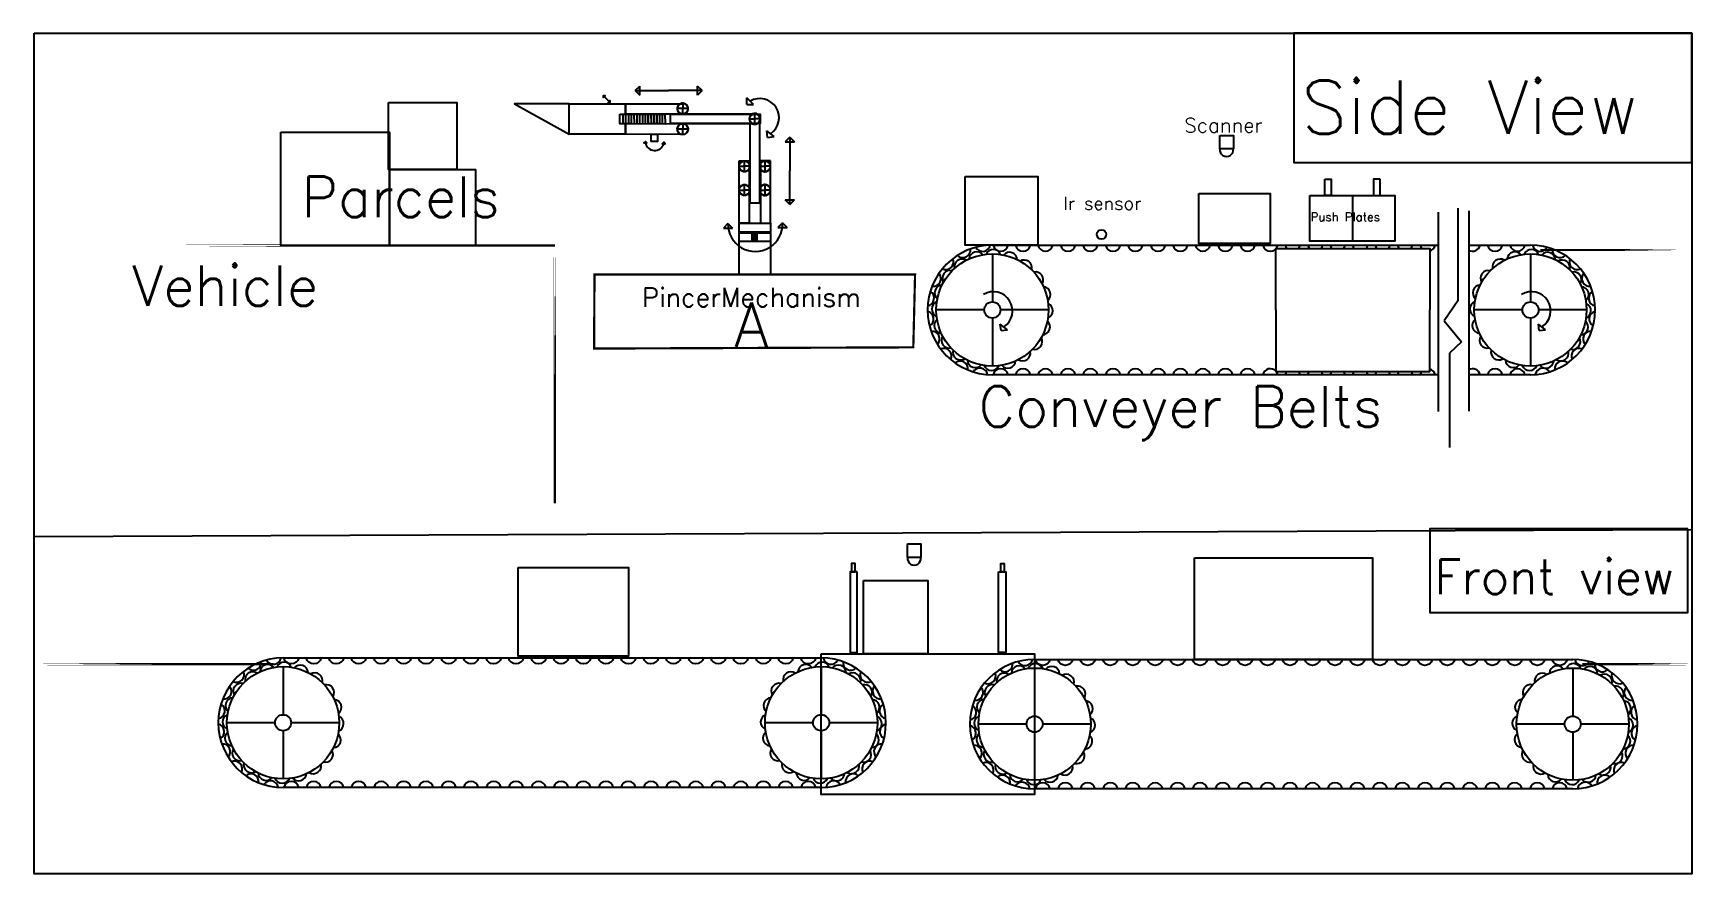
# Model space of a CAD drawing. Header units: metres. Extents: x -431 to 7106, y 1531 to 5351.
import ezdxf

# ---------------------------------------------------------------- set-up
doc = ezdxf.new("R2010")
doc.units = ezdxf.units.M
doc.styles.get("Standard").update_dxf_attribs({"font": 'simplex.shx'})

# ---------------------------------------------------------------- blocks, each defined once
blk = doc.blocks.new('*U78')
at = {"color": 114, "true_color": 0x139b48}
blk.add_arc((0, -0.9), 1.4, 18.37024, 161.62976, dxfattribs=at)
blk = doc.blocks.new('*U79')
at = {"color": 0, "linetype": 'ByBlock', "lineweight": -2, "transparency": 16777216}
for p in [(0, 0), (4, 0), (8, 0), (12, 0), (16, 0), (20, 0), (24, 0), (27.9, 0), (31.9, 0), (35.9, 0), (39.9, 0), (43.9, 0), (47.9, 0), (51.9, 0), (55.9, 0), (59.9, 0), (63.9, 0), (67.9, 0), (71.9, 0), (75.9, 0), (79.9, 0), (83.8, 0), (87.8, 0), (91.8, 0), (95.8, 0), (99.8, 0), (103.8, 0), (107.8, 0), (111.8, 0), (115.8, 0), (119.8, 0), (123.8, 0), (127.8, 0), (131.8, 0), (135.7, 0), (139.7, 0), (143.7, 0), (147.7, 0), (151.7, 0), (155.7, 0), (159.7, 0), (163.7, 0), (167.7, 0), (171.7, 0), (175.7, 0), (179.7, 0), (183.7, 0), (187.7, 0), (191.6, 0), (195.6, 0), (199.6, 0), (203.6, 0), (207.6, 0), (211.6, 0), (215.6, 0), (219.6, 0), (223.6, 0), (227.6, 0), (231.6, 0), (235.6, 0), (239.6, 0), (243.5, 0), (247.5, 0), (251.5, 0), (255.5, 0), (259.5, 0), (263.5, 0), (267.5, 0), (271.5, 0), (275.5, 0), (279.5, 0), (283.5, 0), (287.5, 0), (291.5, 0), (295.5, 0), (299.4, 0), (303.4, 0), (307.4, 0), (311.4, 0), (315.4, 0), (319.4, 0), (323.4, 0), (327.4, 0), (331.4, 0), (335.4, 0), (339.4, 0), (343.4, 0), (347.4, 0), (351.4, 0), (355.3, 0), (359.3, 0), (363.3, 0), (367.3, 0)]:
    blk.add_blockref('*U78', p, dxfattribs=at)
blk = doc.blocks.new('*U82')
at = {"color": 2, "true_color": 0xf1eb1f}
blk.add_arc((0, -0.9), 1.4, 18.37024, 161.62976, dxfattribs=at)
blk = doc.blocks.new('*U83')
at = {"color": 0, "linetype": 'ByBlock', "lineweight": -2, "transparency": 16777216}
for p, rotation in [((-1273, 1589.1), 90), ((-1272.7, 1592.9), 81), ((-1272.7, 1585.2), 99.00000000000001), ((-1271.9, 1596.6), 72), ((-1271.9, 1581.5), 108), ((-1270.4, 1600.1), 63), ((-1268.4, 1603.4), 54), ((-1265.9, 1606.3), 45), ((-1263, 1608.8), 36), ((-1259.7, 1610.8), 27.00000000000001), ((-1256.2, 1612.3), 17.99999999999997), ((-1252.5, 1613.2), 8.999999999999984), ((-1244.8, 1613.2), 351), ((-1241.1, 1612.3), 342.0000000000001), ((-1237.6, 1610.8), 333), ((-1234.3, 1608.8), 324), ((-1231.4, 1606.3), 315), ((-1228.9, 1603.4), 306), ((-1226.9, 1600.1), 297), ((-1225.4, 1596.6), 288), ((-1225.4, 1581.5), 252), ((-1224.5, 1592.9), 279), ((-1224.5, 1585.2), 261), ((-1224.2, 1589.1), 270), ((-1270.4, 1578), 117), ((-1268.4, 1574.7), 126), ((-1265.9, 1571.8), 135), ((-1263, 1569.3), 144), ((-1259.7, 1567.3), 153), ((-1256.2, 1565.9), 162.0000000000001), ((-1252.5, 1565), 171), ((-1248.6, 1564.7), 180), ((-1244.8, 1565), 189), ((-1241.1, 1565.9), 197.9999999999999), ((-1237.6, 1567.3), 207), ((-1234.3, 1569.3), 216), ((-1231.4, 1571.8), 225), ((-1228.9, 1574.7), 234), ((-1226.9, 1578), 243)]:
    blk.add_blockref('*U82', p, dxfattribs=dict(at, rotation=rotation))
blk.add_blockref('*U82', (-1248.6, 1613.5), dxfattribs=at)
blk = doc.blocks.new('*U80')
at = {"color": 114, "true_color": 0x139b48}
blk.add_arc((0, -0.9), 1.4, 18.37024, 161.62976, dxfattribs=at)
blk = doc.blocks.new('*U81')
at = {"color": 0, "linetype": 'ByBlock', "lineweight": -2, "transparency": 16777216}
for p in [(0, 0), (4, 0), (8, 0), (12, 0), (16, 0), (20, 0), (24, 0), (27.9, 0), (31.9, 0), (35.9, 0), (39.9, 0), (43.9, 0), (47.9, 0), (51.9, 0), (55.9, 0), (59.9, 0), (63.9, 0), (67.9, 0), (71.9, 0), (75.9, 0), (79.9, 0), (83.8, 0), (87.8, 0), (91.8, 0), (95.8, 0), (99.8, 0), (103.8, 0), (107.8, 0), (111.8, 0), (115.8, 0), (119.8, 0), (123.8, 0), (127.8, 0), (131.8, 0), (135.7, 0), (139.7, 0), (143.7, 0), (147.7, 0), (151.7, 0), (155.7, 0), (159.7, 0), (163.7, 0), (167.7, 0), (171.7, 0), (175.7, 0), (179.7, 0), (183.7, 0), (187.7, 0), (191.6, 0), (195.6, 0), (199.6, 0), (203.6, 0), (207.6, 0), (211.6, 0), (215.6, 0), (219.6, 0), (223.6, 0), (227.6, 0), (231.6, 0), (235.6, 0), (239.6, 0), (243.5, 0), (247.5, 0), (251.5, 0), (255.5, 0), (259.5, 0), (263.5, 0), (267.5, 0), (271.5, 0), (275.5, 0), (279.5, 0), (283.5, 0), (287.5, 0), (291.5, 0), (295.5, 0), (299.4, 0), (303.4, 0), (307.4, 0), (311.4, 0), (315.4, 0), (319.4, 0), (323.4, 0), (327.4, 0), (331.4, 0), (335.4, 0), (339.4, 0), (343.4, 0), (347.4, 0), (351.4, 0), (355.3, 0), (359.3, 0), (363.3, 0), (367.3, 0), (371.3, 0), (375.3, 0), (379.3, 0)]:
    blk.add_blockref('*U80', p, dxfattribs=at)
blk = doc.blocks.new('*U84')
at = {"color": 2, "true_color": 0xf1eb1f}
blk.add_arc((0, -0.9), 1.4, 18.37024, 161.62976, dxfattribs=at)
blk = doc.blocks.new('*U85')
at = {"color": 0, "linetype": 'ByBlock', "lineweight": -2, "transparency": 16777216}
for p, rotation in [((-1273, 1589.1), 90), ((-1272.7, 1592.9), 81), ((-1272.7, 1585.2), 99.00000000000001), ((-1271.9, 1596.6), 72), ((-1271.9, 1581.5), 108), ((-1270.4, 1600.1), 63), ((-1268.4, 1603.4), 54), ((-1265.9, 1606.3), 45), ((-1263, 1608.8), 36), ((-1259.7, 1610.8), 27.00000000000001), ((-1256.2, 1612.3), 17.99999999999997), ((-1252.5, 1613.2), 8.999999999999984), ((-1244.8, 1613.2), 351), ((-1241.1, 1612.3), 342.0000000000001), ((-1237.6, 1610.8), 333), ((-1234.3, 1608.8), 324), ((-1231.4, 1606.3), 315), ((-1228.9, 1603.4), 306), ((-1226.9, 1600.1), 297), ((-1225.4, 1596.6), 288), ((-1225.4, 1581.5), 252), ((-1224.5, 1592.9), 279), ((-1224.5, 1585.2), 261), ((-1224.2, 1589.1), 270), ((-1270.4, 1578), 117), ((-1268.4, 1574.7), 126), ((-1265.9, 1571.8), 135), ((-1263, 1569.3), 144), ((-1259.7, 1567.3), 153), ((-1256.2, 1565.9), 162.0000000000001), ((-1252.5, 1565), 171), ((-1248.6, 1564.7), 180), ((-1244.8, 1565), 189), ((-1241.1, 1565.9), 197.9999999999999), ((-1237.6, 1567.3), 207), ((-1234.3, 1569.3), 216), ((-1231.4, 1571.8), 225), ((-1228.9, 1574.7), 234), ((-1226.9, 1578), 243)]:
    blk.add_blockref('*U84', p, dxfattribs=dict(at, rotation=rotation))
blk.add_blockref('*U84', (-1248.6, 1613.5), dxfattribs=at)
blk = doc.blocks.new('*U96')
at = {"color": 114, "true_color": 0x139b48}
blk.add_arc((0, -0.9), 1.4, 18.37024, 161.62976, dxfattribs=at)
blk = doc.blocks.new('*U97')
at = {"color": 0, "linetype": 'ByBlock', "lineweight": -2, "transparency": 16777216}
for p in [(0, 0), (4, 0), (8, 0), (12, 0), (16, 0), (20, 0), (24, 0), (27.9, 0), (31.9, 0), (35.9, 0), (39.9, 0), (43.9, 0), (47.9, 0), (51.9, 0), (55.9, 0), (59.9, 0), (63.9, 0), (67.9, 0), (71.9, 0), (75.9, 0), (79.9, 0), (83.8, 0), (87.8, 0), (91.8, 0), (95.8, 0), (99.8, 0), (103.8, 0), (107.8, 0), (111.8, 0), (115.8, 0), (119.8, 0), (123.8, 0), (127.8, 0), (131.8, 0), (135.7, 0), (139.7, 0), (143.7, 0), (147.7, 0), (151.7, 0), (155.7, 0), (159.7, 0), (163.7, 0), (167.7, 0), (171.7, 0), (175.7, 0), (179.7, 0), (183.7, 0), (187.7, 0), (191.6, 0), (195.6, 0), (199.6, 0), (203.6, 0), (207.6, 0), (211.6, 0), (215.6, 0), (219.6, 0), (223.6, 0), (227.6, 0), (231.6, 0), (235.6, 0), (239.6, 0), (243.5, 0), (247.5, 0), (251.5, 0), (255.5, 0), (259.5, 0), (263.5, 0), (267.5, 0), (271.5, 0), (275.5, 0), (279.5, 0), (283.5, 0), (287.5, 0), (291.5, 0), (295.5, 0), (299.4, 0), (303.4, 0), (307.4, 0), (311.4, 0), (315.4, 0), (319.4, 0), (323.4, 0), (327.4, 0), (331.4, 0), (335.4, 0), (339.4, 0), (343.4, 0), (347.4, 0), (351.4, 0), (355.3, 0), (359.3, 0)]:
    blk.add_blockref('*U96', p, dxfattribs=at)
blk = doc.blocks.new('*U94')
at = {"color": 114, "true_color": 0x139b48}
blk.add_arc((0, -0.9), 1.4, 18.37024, 161.62976, dxfattribs=at)
blk = doc.blocks.new('*U95')
at = {"color": 0, "linetype": 'ByBlock', "lineweight": -2, "transparency": 16777216}
for p in [(0, 0), (4, 0), (8, 0), (12, 0), (16, 0), (20, 0), (24, 0), (27.9, 0), (31.9, 0), (35.9, 0), (39.9, 0), (43.9, 0), (47.9, 0), (51.9, 0), (55.9, 0), (59.9, 0), (63.9, 0), (67.9, 0), (71.9, 0), (75.9, 0), (79.9, 0), (83.8, 0), (87.8, 0), (91.8, 0), (95.8, 0), (99.8, 0), (103.8, 0), (107.8, 0), (111.8, 0), (115.8, 0), (119.8, 0), (123.8, 0), (127.8, 0), (131.8, 0), (135.7, 0), (139.7, 0), (143.7, 0), (147.7, 0), (151.7, 0), (155.7, 0), (159.7, 0), (163.7, 0), (167.7, 0), (171.7, 0), (175.7, 0), (179.7, 0), (183.7, 0), (187.7, 0), (191.6, 0), (195.6, 0), (199.6, 0), (203.6, 0), (207.6, 0), (211.6, 0), (215.6, 0), (219.6, 0), (223.6, 0), (227.6, 0), (231.6, 0), (235.6, 0), (239.6, 0), (243.5, 0), (247.5, 0), (251.5, 0), (255.5, 0), (259.5, 0), (263.5, 0), (267.5, 0), (271.5, 0), (275.5, 0), (279.5, 0), (283.5, 0), (287.5, 0), (291.5, 0), (295.5, 0), (299.4, 0), (303.4, 0), (307.4, 0), (311.4, 0), (315.4, 0), (319.4, 0), (323.4, 0), (327.4, 0), (331.4, 0), (335.4, 0), (339.4, 0), (343.4, 0), (347.4, 0), (351.4, 0), (355.3, 0), (359.3, 0)]:
    blk.add_blockref('*U94', p, dxfattribs=at)
blk = doc.blocks.new('*U105')
at = {"color": 2, "true_color": 0xf1eb1f}
blk.add_arc((0, -0.9), 1.4, 18.37024, 161.62976, dxfattribs=at)
blk = doc.blocks.new('*U106')
at = {"color": 0, "linetype": 'ByBlock', "lineweight": -2, "transparency": 16777216}
for p, rotation in [((-1273, 1589.1), 90), ((-1272.7, 1592.9), 81), ((-1272.7, 1585.2), 99.00000000000001), ((-1271.9, 1596.6), 72), ((-1271.9, 1581.5), 108), ((-1270.4, 1600.1), 63), ((-1268.4, 1603.4), 54), ((-1265.9, 1606.3), 45), ((-1263, 1608.8), 36), ((-1259.7, 1610.8), 27.00000000000001), ((-1256.2, 1612.3), 17.99999999999997), ((-1252.5, 1613.2), 8.999999999999984), ((-1244.8, 1613.2), 351), ((-1241.1, 1612.3), 342.0000000000001), ((-1237.6, 1610.8), 333), ((-1234.3, 1608.8), 324), ((-1231.4, 1606.3), 315), ((-1228.9, 1603.4), 306), ((-1226.9, 1600.1), 297), ((-1225.4, 1596.6), 288), ((-1225.4, 1581.5), 252), ((-1224.5, 1592.9), 279), ((-1224.5, 1585.2), 261), ((-1224.2, 1589.1), 270), ((-1270.4, 1578), 117), ((-1268.4, 1574.7), 126), ((-1265.9, 1571.8), 135), ((-1263, 1569.3), 144), ((-1259.7, 1567.3), 153), ((-1256.2, 1565.9), 162.0000000000001), ((-1252.5, 1565), 171), ((-1248.6, 1564.7), 180), ((-1244.8, 1565), 189), ((-1241.1, 1565.9), 197.9999999999999), ((-1237.6, 1567.3), 207), ((-1234.3, 1569.3), 216), ((-1231.4, 1571.8), 225), ((-1228.9, 1574.7), 234), ((-1226.9, 1578), 243)]:
    blk.add_blockref('*U105', p, dxfattribs=dict(at, rotation=rotation))
blk.add_blockref('*U105', (-1248.6, 1613.5), dxfattribs=at)
blk = doc.blocks.new('*U107')
at = {"color": 2, "true_color": 0xf1eb1f}
blk.add_arc((0, -0.9), 1.4, 18.37024, 161.62976, dxfattribs=at)
blk = doc.blocks.new('*U108')
at = {"color": 0, "linetype": 'ByBlock', "lineweight": -2, "transparency": 16777216}
for p, rotation in [((-1273, 1589.1), 90), ((-1272.7, 1592.9), 81), ((-1272.7, 1585.2), 99.00000000000001), ((-1271.9, 1596.6), 72), ((-1271.9, 1581.5), 108), ((-1270.4, 1600.1), 63), ((-1268.4, 1603.4), 54), ((-1265.9, 1606.3), 45), ((-1263, 1608.8), 36), ((-1259.7, 1610.8), 27.00000000000001), ((-1256.2, 1612.3), 17.99999999999997), ((-1252.5, 1613.2), 8.999999999999984), ((-1244.8, 1613.2), 351), ((-1241.1, 1612.3), 342.0000000000001), ((-1237.6, 1610.8), 333), ((-1234.3, 1608.8), 324), ((-1231.4, 1606.3), 315), ((-1228.9, 1603.4), 306), ((-1226.9, 1600.1), 297), ((-1225.4, 1596.6), 288), ((-1225.4, 1581.5), 252), ((-1224.5, 1592.9), 279), ((-1224.5, 1585.2), 261), ((-1224.2, 1589.1), 270), ((-1270.4, 1578), 117), ((-1268.4, 1574.7), 126), ((-1265.9, 1571.8), 135), ((-1263, 1569.3), 144), ((-1259.7, 1567.3), 153), ((-1256.2, 1565.9), 162.0000000000001), ((-1252.5, 1565), 171), ((-1248.6, 1564.7), 180), ((-1244.8, 1565), 189), ((-1241.1, 1565.9), 197.9999999999999), ((-1237.6, 1567.3), 207), ((-1234.3, 1569.3), 216), ((-1231.4, 1571.8), 225), ((-1228.9, 1574.7), 234), ((-1226.9, 1578), 243)]:
    blk.add_blockref('*U107', p, dxfattribs=dict(at, rotation=rotation))
blk.add_blockref('*U107', (-1248.6, 1613.5), dxfattribs=at)
blk = doc.blocks.new('*U120')
at = {"color": 2, "true_color": 0xf1eb1f}
blk.add_arc((0, -0.9), 1.4, 18.37024, 161.62976, dxfattribs=at)
blk = doc.blocks.new('*U121')
at = {"color": 0, "linetype": 'ByBlock', "lineweight": -2, "transparency": 16777216}
for p, rotation in [((-1273, 1589.1), 90), ((-1272.7, 1592.9), 81), ((-1272.7, 1585.2), 99.00000000000001), ((-1271.9, 1596.6), 72), ((-1271.9, 1581.5), 108), ((-1270.4, 1600.1), 63), ((-1268.4, 1603.4), 54), ((-1265.9, 1606.3), 45), ((-1263, 1608.8), 36), ((-1259.7, 1610.8), 27.00000000000001), ((-1256.2, 1612.3), 17.99999999999997), ((-1252.5, 1613.2), 8.999999999999984), ((-1244.8, 1613.2), 351), ((-1241.1, 1612.3), 342.0000000000001), ((-1237.6, 1610.8), 333), ((-1234.3, 1608.8), 324), ((-1231.4, 1606.3), 315), ((-1228.9, 1603.4), 306), ((-1226.9, 1600.1), 297), ((-1225.4, 1596.6), 288), ((-1225.4, 1581.5), 252), ((-1224.5, 1592.9), 279), ((-1224.5, 1585.2), 261), ((-1224.2, 1589.1), 270), ((-1270.4, 1578), 117), ((-1268.4, 1574.7), 126), ((-1265.9, 1571.8), 135), ((-1263, 1569.3), 144), ((-1259.7, 1567.3), 153), ((-1256.2, 1565.9), 162.0000000000001), ((-1252.5, 1565), 171), ((-1248.6, 1564.7), 180), ((-1244.8, 1565), 189), ((-1241.1, 1565.9), 197.9999999999999), ((-1237.6, 1567.3), 207), ((-1234.3, 1569.3), 216), ((-1231.4, 1571.8), 225), ((-1228.9, 1574.7), 234), ((-1226.9, 1578), 243)]:
    blk.add_blockref('*U120', p, dxfattribs=dict(at, rotation=rotation))
blk.add_blockref('*U120', (-1248.6, 1613.5), dxfattribs=at)
blk = doc.blocks.new('*U135')
at = {"color": 2, "true_color": 0xf1eb1f}
blk.add_arc((0, -0.9), 1.4, 18.37024, 161.62976, dxfattribs=at)
blk = doc.blocks.new('*U136')
at = {"color": 0, "linetype": 'ByBlock', "lineweight": -2, "transparency": 16777216}
for p, rotation in [((-1273, 1589.1), 90), ((-1272.7, 1592.9), 81), ((-1272.7, 1585.2), 99.00000000000001), ((-1271.9, 1596.6), 72), ((-1271.9, 1581.5), 108), ((-1270.4, 1600.1), 63), ((-1268.4, 1603.4), 54), ((-1265.9, 1606.3), 45), ((-1263, 1608.8), 36), ((-1259.7, 1610.8), 27.00000000000001), ((-1256.2, 1612.3), 17.99999999999997), ((-1252.5, 1613.2), 8.999999999999984), ((-1244.8, 1613.2), 351), ((-1241.1, 1612.3), 342.0000000000001), ((-1237.6, 1610.8), 333), ((-1234.3, 1608.8), 324), ((-1231.4, 1606.3), 315), ((-1228.9, 1603.4), 306), ((-1226.9, 1600.1), 297), ((-1225.4, 1596.6), 288), ((-1225.4, 1581.5), 252), ((-1224.5, 1592.9), 279), ((-1224.5, 1585.2), 261), ((-1224.2, 1589.1), 270), ((-1270.4, 1578), 117), ((-1268.4, 1574.7), 126), ((-1265.9, 1571.8), 135), ((-1263, 1569.3), 144), ((-1259.7, 1567.3), 153), ((-1256.2, 1565.9), 162.0000000000001), ((-1252.5, 1565), 171), ((-1248.6, 1564.7), 180), ((-1244.8, 1565), 189), ((-1241.1, 1565.9), 197.9999999999999), ((-1237.6, 1567.3), 207), ((-1234.3, 1569.3), 216), ((-1231.4, 1571.8), 225), ((-1228.9, 1574.7), 234), ((-1226.9, 1578), 243)]:
    blk.add_blockref('*U135', p, dxfattribs=dict(at, rotation=rotation))
blk.add_blockref('*U135', (-1248.6, 1613.5), dxfattribs=at)
blk = doc.blocks.new('*U137')
at = {"color": 2, "true_color": 0xf1eb1f}
blk.add_arc((0, -0.9), 1.4, 18.37024, 161.62976, dxfattribs=at)
blk = doc.blocks.new('*U138')
at = {"color": 0, "linetype": 'ByBlock', "lineweight": -2, "transparency": 16777216}
for p, rotation in [((-1273, 1589.1), 90), ((-1272.7, 1592.9), 81), ((-1272.7, 1585.2), 99.00000000000001), ((-1271.9, 1596.6), 72), ((-1271.9, 1581.5), 108), ((-1270.4, 1600.1), 63), ((-1268.4, 1603.4), 54), ((-1265.9, 1606.3), 45), ((-1263, 1608.8), 36), ((-1259.7, 1610.8), 27.00000000000001), ((-1256.2, 1612.3), 17.99999999999997), ((-1252.5, 1613.2), 8.999999999999984), ((-1244.8, 1613.2), 351), ((-1241.1, 1612.3), 342.0000000000001), ((-1237.6, 1610.8), 333), ((-1234.3, 1608.8), 324), ((-1231.4, 1606.3), 315), ((-1228.9, 1603.4), 306), ((-1226.9, 1600.1), 297), ((-1225.4, 1596.6), 288), ((-1225.4, 1581.5), 252), ((-1224.5, 1592.9), 279), ((-1224.5, 1585.2), 261), ((-1224.2, 1589.1), 270), ((-1270.4, 1578), 117), ((-1268.4, 1574.7), 126), ((-1265.9, 1571.8), 135), ((-1263, 1569.3), 144), ((-1259.7, 1567.3), 153), ((-1256.2, 1565.9), 162.0000000000001), ((-1252.5, 1565), 171), ((-1248.6, 1564.7), 180), ((-1244.8, 1565), 189), ((-1241.1, 1565.9), 197.9999999999999), ((-1237.6, 1567.3), 207), ((-1234.3, 1569.3), 216), ((-1231.4, 1571.8), 225), ((-1228.9, 1574.7), 234), ((-1226.9, 1578), 243)]:
    blk.add_blockref('*U137', p, dxfattribs=dict(at, rotation=rotation))
blk.add_blockref('*U137', (-1248.6, 1613.5), dxfattribs=at)
blk = doc.blocks.new('*U165')
at = {"color": 2}
blk.add_arc((-0.2, -24.2), 35.5, 21.10636, 157.02788, dxfattribs=at)
blk = doc.blocks.new('*U166')
at = {"color": 0, "linetype": 'ByBlock', "lineweight": -2, "transparency": 16777216}
for p, rotation in [((3773.3, 4309.3), 36.00000000000001), ((3847.4, 4345.6), 18.00000000000001), ((4010.3, 4343.1), 341.9999999999999), ((4083.2, 4304.5), 324.0000000000001), ((3714, 4251.9), 54), ((4140.6, 4245.2), 306.0000000000001), ((3675.4, 4179), 72), ((4177, 4171.1), 288), ((3661.3, 4097.7), 89.99999999999997), ((4188.6, 4089.5), 269.9999999999999), ((3672.9, 4016), 108), ((4174.4, 4008.2), 251.9999999999999), ((3709.2, 3941.9), 126), ((4135.8, 3935.3), 234), ((3766.6, 3882.7), 144), ((3839.5, 3844.1), 162.0000000000001), ((4002.5, 3841.6), 197.9999999999999), ((4076.6, 3877.9), 216), ((3920.8, 3829.9), 180)]:
    blk.add_blockref('*U165', p, dxfattribs=dict(at, rotation=rotation))
blk.add_blockref('*U165', (3929, 4357.2), dxfattribs=at)
blk = doc.blocks.new('*U167')
at = {"color": 2}
blk.add_arc((-0.2, -24.2), 35.5, 21.10636, 157.02788, dxfattribs=at)
blk = doc.blocks.new('*U168')
at = {"color": 0, "linetype": 'ByBlock', "lineweight": -2, "transparency": 16777216}
for p, rotation in [((3773.3, 4309.3), 36.00000000000001), ((3847.4, 4345.6), 18.00000000000001), ((4010.3, 4343.1), 341.9999999999999), ((4083.2, 4304.5), 324.0000000000001), ((3714, 4251.9), 54), ((4140.6, 4245.2), 306.0000000000001), ((3675.4, 4179), 72), ((4177, 4171.1), 288), ((3661.3, 4097.7), 89.99999999999997), ((4188.6, 4089.5), 269.9999999999999), ((3672.9, 4016), 108), ((4174.4, 4008.2), 251.9999999999999), ((3709.2, 3941.9), 126), ((4135.8, 3935.3), 234), ((3766.6, 3882.7), 144), ((3839.5, 3844.1), 162.0000000000001), ((4002.5, 3841.6), 197.9999999999999), ((4076.6, 3877.9), 216), ((3920.8, 3829.9), 180)]:
    blk.add_blockref('*U167', p, dxfattribs=dict(at, rotation=rotation))
blk.add_blockref('*U167', (3929, 4357.2), dxfattribs=at)
blk = doc.blocks.new('*U182')
at = {"color": 2}
blk.add_arc((-0.2, -24.2), 35.5, 21.10636, 157.02788, dxfattribs=at)
blk = doc.blocks.new('*U183')
at = {"color": 0, "linetype": 'ByBlock', "lineweight": -2, "transparency": 16777216}
for p, rotation in [((3773.3, 4309.3), 36.00000000000001), ((3847.4, 4345.6), 18.00000000000001), ((4010.3, 4343.1), 341.9999999999999), ((4083.2, 4304.5), 324.0000000000001), ((3714, 4251.9), 54), ((4140.6, 4245.2), 306.0000000000001), ((3675.4, 4179), 72), ((4177, 4171.1), 288), ((3661.3, 4097.7), 89.99999999999997), ((4188.6, 4089.5), 269.9999999999999), ((3672.9, 4016), 108), ((4174.4, 4008.2), 251.9999999999999), ((3709.2, 3941.9), 126), ((4135.8, 3935.3), 234), ((3766.6, 3882.7), 144), ((3839.5, 3844.1), 162.0000000000001), ((4002.5, 3841.6), 197.9999999999999), ((4076.6, 3877.9), 216), ((3920.8, 3829.9), 180)]:
    blk.add_blockref('*U182', p, dxfattribs=dict(at, rotation=rotation))
blk.add_blockref('*U182', (3929, 4357.2), dxfattribs=at)
blk = doc.blocks.new('*U184')
at = {"color": 2}
blk.add_arc((-0.2, -24.2), 35.5, 21.10636, 157.02788, dxfattribs=at)
blk = doc.blocks.new('*U185')
at = {"color": 0, "linetype": 'ByBlock', "lineweight": -2, "transparency": 16777216}
for p, rotation in [((3773.3, 4309.3), 36.00000000000001), ((3847.4, 4345.6), 18.00000000000001), ((4010.3, 4343.1), 341.9999999999999), ((4083.2, 4304.5), 324.0000000000001), ((3714, 4251.9), 54), ((4140.6, 4245.2), 306.0000000000001), ((3675.4, 4179), 72), ((4177, 4171.1), 288), ((3661.3, 4097.7), 89.99999999999997), ((4188.6, 4089.5), 269.9999999999999), ((3672.9, 4016), 108), ((4174.4, 4008.2), 251.9999999999999), ((3709.2, 3941.9), 126), ((4135.8, 3935.3), 234), ((3766.6, 3882.7), 144), ((3839.5, 3844.1), 162.0000000000001), ((4002.5, 3841.6), 197.9999999999999), ((4076.6, 3877.9), 216), ((3920.8, 3829.9), 180)]:
    blk.add_blockref('*U184', p, dxfattribs=dict(at, rotation=rotation))
blk.add_blockref('*U184', (3929, 4357.2), dxfattribs=at)
blk = doc.blocks.new('*U186')
at = {"color": 2}
blk.add_arc((37.1, -7.5), 34.9, 12.47978, 167.49316, dxfattribs=at)
blk = doc.blocks.new('*U187')
at = {"color": 0, "linetype": 'ByBlock', "lineweight": -2, "transparency": 16777216}
for p in [(704, 1923.6), (806.1, 1923.6), (908.1, 1923.6), (1010.2, 1923.6), (1112.3, 1923.6), (1214.4, 1923.6), (1316.4, 1923.6), (1418.5, 1923.6), (1520.6, 1923.6), (1622.6, 1923.6), (1724.7, 1923.6), (1826.8, 1923.6), (1928.9, 1923.6), (2030.9, 1923.6), (2133, 1923.6), (2235.1, 1923.6), (2337.2, 1923.6), (2439.2, 1923.6), (2541.3, 1923.6), (2643.4, 1923.6), (2745.5, 1923.6), (2847.5, 1923.6), (2949.6, 1923.6), (3051.7, 1923.6)]:
    blk.add_blockref('*U186', p, dxfattribs=at)
blk = doc.blocks.new('*U179')
at = {"color": 2}
blk.add_arc((37.1, -7.5), 34.9, 12.47978, 167.49316, dxfattribs=at)
blk = doc.blocks.new('*U181')
at = {"color": 0, "linetype": 'ByBlock', "lineweight": -2, "transparency": 16777216}
for p in [(3924.9, 3799.2), (4027, 3799.2), (4129.1, 3799.2), (4231.1, 3799.2), (4333.2, 3799.2), (4435.3, 3799.2), (4537.4, 3799.2), (4639.4, 3799.2), (4741.5, 3799.2), (4843.6, 3799.2), (4945.7, 3799.2), (5047.7, 3799.2), (5149.8, 3799.2), (5251.9, 3799.2), (5354, 3799.2), (5456, 3799.2), (5558.1, 3799.2), (5660.2, 3799.2), (5762.3, 3799.2), (5864.3, 3799.2), (5966.4, 3799.2), (6068.5, 3799.2), (6170.6, 3799.2), (6272.6, 3799.2)]:
    blk.add_blockref('*U179', p, dxfattribs=at)
blk = doc.blocks.new('*U198')
at = {"color": 2}
blk.add_arc((-0.2, -24.2), 35.5, 21.10636, 157.02788, dxfattribs=at)
blk = doc.blocks.new('*U200')
at = {"color": 0, "linetype": 'ByBlock', "lineweight": -2, "transparency": 16777216}
for p, rotation in [((3773.3, 4309.3), 36.00000000000001), ((3847.4, 4345.6), 18.00000000000001), ((4010.3, 4343.1), 341.9999999999999), ((4083.2, 4304.5), 324.0000000000001), ((3714, 4251.9), 54), ((4140.6, 4245.2), 306.0000000000001), ((3675.4, 4179), 72), ((4177, 4171.1), 288), ((3661.3, 4097.7), 89.99999999999997), ((4188.6, 4089.5), 269.9999999999999), ((3672.9, 4016), 108), ((4174.4, 4008.2), 251.9999999999999), ((3709.2, 3941.9), 126), ((4135.8, 3935.3), 234), ((3766.6, 3882.7), 144), ((3839.5, 3844.1), 162.0000000000001), ((4002.5, 3841.6), 197.9999999999999), ((4076.6, 3877.9), 216), ((3920.8, 3829.9), 180)]:
    blk.add_blockref('*U198', p, dxfattribs=dict(at, rotation=rotation))
blk.add_blockref('*U198', (3929, 4357.2), dxfattribs=at)
blk = doc.blocks.new('*U201')
at = {"color": 2}
blk.add_arc((-0.2, -24.2), 35.5, 21.10636, 157.02788, dxfattribs=at)
blk = doc.blocks.new('*U202')
at = {"color": 0, "linetype": 'ByBlock', "lineweight": -2, "transparency": 16777216}
for p, rotation in [((3773.3, 4309.3), 36.00000000000001), ((3847.4, 4345.6), 18.00000000000001), ((4010.3, 4343.1), 341.9999999999999), ((4083.2, 4304.5), 324.0000000000001), ((3714, 4251.9), 54), ((4140.6, 4245.2), 306.0000000000001), ((3675.4, 4179), 72), ((4177, 4171.1), 288), ((3661.3, 4097.7), 89.99999999999997), ((4188.6, 4089.5), 269.9999999999999), ((3672.9, 4016), 108), ((4174.4, 4008.2), 251.9999999999999), ((3709.2, 3941.9), 126), ((4135.8, 3935.3), 234), ((3766.6, 3882.7), 144), ((3839.5, 3844.1), 162.0000000000001), ((4002.5, 3841.6), 197.9999999999999), ((4076.6, 3877.9), 216), ((3920.8, 3829.9), 180)]:
    blk.add_blockref('*U201', p, dxfattribs=dict(at, rotation=rotation))
blk.add_blockref('*U201', (3929, 4357.2), dxfattribs=at)
blk = doc.blocks.new('*U203')
at = {"color": 2}
blk.add_arc((37.1, -7.5), 34.9, 12.47978, 167.49316, dxfattribs=at)
blk = doc.blocks.new('*U204')
at = {"color": 0, "linetype": 'ByBlock', "lineweight": -2, "transparency": 16777216}
for p in [(4116.8, 1917.3), (4218.9, 1917.3), (4321, 1917.3), (4423.1, 1917.3), (4525.1, 1917.3), (4627.2, 1917.3), (4729.3, 1917.3), (4831.3, 1917.3), (4933.4, 1917.3), (5035.5, 1917.3), (5137.6, 1917.3), (5239.6, 1917.3), (5341.7, 1917.3), (5443.8, 1917.3), (5545.9, 1917.3), (5647.9, 1917.3), (5750, 1917.3), (5852.1, 1917.3), (5954.2, 1917.3), (6056.2, 1917.3), (6158.3, 1917.3), (6260.4, 1917.3), (6362.5, 1917.3), (6464.5, 1917.3)]:
    blk.add_blockref('*U203', p, dxfattribs=at)
blk = doc.blocks.new('*U205')
at = {"color": 2}
blk.add_arc((37.1, -7.5), 34.9, 12.47978, 167.49316, dxfattribs=at)
blk = doc.blocks.new('*U206')
at = {"color": 0, "linetype": 'ByBlock', "lineweight": -2, "transparency": 16777216}
for p in [(3924.9, 3799.2), (4027, 3799.2), (4129.1, 3799.2), (4231.1, 3799.2), (4333.2, 3799.2), (4435.3, 3799.2), (4537.4, 3799.2), (4639.4, 3799.2), (4741.5, 3799.2), (4843.6, 3799.2), (4945.7, 3799.2), (5047.7, 3799.2), (5149.8, 3799.2), (5251.9, 3799.2), (5354, 3799.2), (5456, 3799.2), (5558.1, 3799.2), (5660.2, 3799.2), (5762.3, 3799.2), (5864.3, 3799.2), (5966.4, 3799.2), (6068.5, 3799.2), (6170.6, 3799.2), (6272.6, 3799.2)]:
    blk.add_blockref('*U205', p, dxfattribs=at)

msp = doc.modelspace()

# ---------------------------------------------------------------- hatches: boundary and pattern name
at = {"true_color": 0x58ba48}
h = msp.add_hatch(color=85, dxfattribs=at)
h.dxf.hatch_style = 1
h.paths.add_polyline_path([(2520.6, 5008.6, 1), (2516.6, 5008.6, 1)])
h = msp.add_hatch(color=85, dxfattribs=at)
h.dxf.hatch_style = 1
h.paths.add_polyline_path([(2844, 4962, 1), (2848, 4962, 1)])
h = msp.add_hatch(color=85, dxfattribs=at)
h.dxf.hatch_style = 1
h.paths.add_polyline_path([(2890.5, 4746.4, 1), (2894.6, 4746.4, 1)])
h = msp.add_hatch(color=85, dxfattribs=at)
h.dxf.hatch_style = 1
h.paths.add_polyline_path([(2855, 4447.3), (2833.5, 4447.3), (2833.5, 4406), (2855, 4406)])

# ---------------------------------------------------------------- linework, layer by layer
at = {"color": 1}
for p, q in [((2302.3, 5090.4), (2454.7, 5090.4)), ((2607, 5090.4), (2454.7, 5090.4)), ((3004.9, 4878.3), (3004.9, 4726)), ((3004.9, 4573.6), (3004.9, 4726))]:
    msp.add_line(p, q, dxfattribs=at)
at = {"color": 2, "true_color": 0xf1eb1f}
for p, q in [((2246.6, 4983.5), (2247, 4940.1)), ((2259.2, 4983.7), (2259.2, 4940.1)), ((2272, 4983.5), (2272.4, 4940.1)), ((2375.2, 4983.5), (2375.6, 4940.1)), ((2387.8, 4983.7), (2387.8, 4940.1)), ((2400.6, 4983.5), (2401, 4940.1)), ((2516.6, 5008.6), (2494.6, 5008.6)), ((2518.6, 5032.5), (2518.6, 5010.6)), ((2518.6, 4984.6), (2518.6, 5006.5)), ((2542.6, 5008.6), (2520.6, 5008.6)), ((2846, 4964), (2846, 4986)), ((2516.6, 4915.4), (2494.6, 4915.4)), ((2518.6, 4939.4), (2518.6, 4917.4)), ((2518.6, 4891.4), (2518.6, 4913.4)), ((2542.6, 4915.4), (2520.6, 4915.4)), ((2822, 4962), (2844, 4962)), ((2846, 4938), (2846, 4960)), ((2870, 4962), (2848, 4962)), ((2799.4, 4748.4), (2799.4, 4770.4)), ((2892.5, 4748.4), (2892.5, 4770.4)), ((2775.4, 4746.4), (2797.3, 4746.4)), ((2799.4, 4722.5), (2799.4, 4744.4)), ((2823.3, 4746.4), (2801.4, 4746.4)), ((2868.6, 4746.4), (2890.5, 4746.4)), ((2892.5, 4722.5), (2892.5, 4744.4)), ((2916.5, 4746.4), (2894.6, 4746.4)), ((2775.4, 4638.6), (2797.4, 4638.6)), ((2799.4, 4640.6), (2799.4, 4662.6)), ((2799.4, 4614.7), (2799.4, 4636.6)), ((2823.3, 4638.6), (2801.4, 4638.6)), ((2868.6, 4638.6), (2890.5, 4638.6)), ((2892.6, 4640.6), (2892.6, 4662.6)), ((2892.6, 4614.7), (2892.6, 4636.6)), ((2916.5, 4638.6), (2894.6, 4638.6))]:
    msp.add_line(p, q, dxfattribs=at)
at = {"color": 85, "true_color": 0x58ba48}
for p, q in [((2284.6, 4983.7), (2438.1, 4983.5)), ((2297.4, 4983.6), (2297.8, 4940.2)), ((2310, 4983.8), (2310, 4940.2)), ((2322.7, 4983.6), (2323.2, 4940.2)), ((2335.9, 4983.7), (2336.3, 4940.3)), ((2348.5, 4983.6), (2348.5, 4940.3)), ((2361.3, 4983.6), (2361.7, 4940.3)), ((2374.5, 4983.5), (2374.9, 4940.9)), ((2387.1, 4983.5), (2387.1, 4940.9)), ((2399.8, 4983.5), (2400.3, 4940.9)), ((2412.7, 4983.5), (2413.2, 4940.1)), ((2425.4, 4983.5), (2425.4, 4940.1)), ((2438.1, 4983.5), (2438.6, 4940.1)), ((2284.6, 4940.3), (2438.6, 4940.1))]:
    msp.add_line(p, q, dxfattribs=at)
at = {"color": 51, "true_color": 0xf7f281}
msp.add_line((5560.2, 4614.4), (5560.2, 4405.9), dxfattribs=at)
at = {"color": 5}
for p, q in [((5949.8, 4537.4), (5949.8, 3632.4)), ((6088.6, 4544.1), (6088.6, 3633.6)), ((-425.9, 3064.3), (7100.9, 3096.7))]:
    msp.add_line(p, q, dxfattribs=at)
at = {"color": 2}
for p, q in [((6038.5, 4555.9), (6038.5, 4135.8)), ((3924.9, 4387.9), (5949.8, 4387.9)), ((6088.6, 4387.9), (6368.5, 4387.9)), ((3924.9, 4348.6), (3924.9, 4130.2)), ((6368.5, 4348.6), (6368.5, 4130.2)), ((3888.3, 4093.6), (3669.9, 4093.6)), ((4179.9, 4093.6), (3961.5, 4093.6)), ((6038.5, 4135.8), (5976.8, 4043.6)), ((6331.9, 4093.6), (6113.5, 4093.6)), ((6623.5, 4093.6), (6405.1, 4093.6)), ((3924.9, 4057), (3924.9, 3838.6)), ((5976.8, 4043.6), (6055.3, 3948.4)), ((6368.5, 4057), (6368.5, 3838.6)), ((6055.3, 3948.4), (6001.1, 3898)), ((6001.1, 3898), (6001.1, 3468.1)), ((5390.6, 3799.2), (3924.9, 3799.2)), ((5949.8, 3799.2), (3924.9, 3799.2)), ((6368.5, 3799.2), (6088.6, 3799.2)), ((704, 2512.3), (3147.6, 2512.3)), ((4116.8, 2506), (6560.4, 2506)), ((704, 2472.9), (704, 2254.5)), ((3147.6, 2472.9), (3147.6, 2254.5)), ((4116.8, 2466.6), (4116.8, 2248.2)), ((6560.4, 2466.6), (6560.4, 2248.2)), ((667.4, 2217.9), (449, 2217.9)), ((959, 2217.9), (740.6, 2217.9)), ((3110.9, 2217.9), (2892.6, 2217.9)), ((3402.6, 2217.9), (3184.2, 2217.9)), ((4080.2, 2211.6), (3861.8, 2211.6)), ((4371.8, 2211.6), (4153.4, 2211.6)), ((6523.8, 2211.6), (6305.4, 2211.6)), ((6815.4, 2211.6), (6597, 2211.6)), ((704, 2181.3), (704, 1962.9)), ((3147.6, 2181.3), (3147.6, 1962.9)), ((4116.8, 2175), (4116.8, 1956.6)), ((6560.4, 2175), (6560.4, 1956.6)), ((3147.6, 1923.6), (704, 1923.6)), ((6560.4, 1917.3), (4116.8, 1917.3))]:
    msp.add_line(p, q, dxfattribs=at)
at = {"color": 7}
for p, q in [((2774.5, 4443.9), (2833, 4443.9)), ((2774.5, 4406), (2917.5, 4406)), ((2833, 4443.9), (2833, 4406)), ((2855.6, 4443.9), (2855.6, 4406)), ((2855.6, 4443.9), (2917.5, 4443.9))]:
    msp.add_line(p, q, dxfattribs=at)
at = {"color": 5}
for points in [[(-425.9, 5351.5), (7100.9, 5351.5), (7100.9, 1531.3), (-425.9, 1531.3)], [(7100.9, 5351.5), (5293.9, 5351.5), (5293.9, 4764.2), (7100.9, 4764.2)], [(1182.9, 5035.7), (1492.4, 5035.7), (1492.4, 4731.4), (1182.9, 4731.4)], [(693.6, 4901), (1187.9, 4901), (1187.9, 4386.3), (693.6, 4386.3)], [(1187.9, 4731.4), (1577.3, 4731.4), (1577.3, 4386.3), (1187.9, 4386.3)], [(3801, 4699.9), (4132.1, 4699.9), (4132.1, 4387.9), (3801, 4387.9)], [(4863.2, 4623.1), (5186.9, 4623.1), (5186.9, 4395.5), (4863.2, 4395.5)], [(7083.7, 3099.3), (5911.6, 3099.3), (5911.6, 2718.4), (7083.7, 2718.4)], [(4843.4, 2967.3), (5651, 2967.3), (5651, 2506), (4843.4, 2506)], [(1771.6, 2923), (2272.2, 2923), (2272.2, 2519.8), (1771.6, 2519.8)], [(3339, 2864.1), (3632.2, 2864.1), (3632.2, 2531.5), (3339, 2531.5)]]:
    msp.add_lwpolyline(points, close=True, dxfattribs=at)
at = {"color": 1, "flags": 128}
for points in [[(2162.1, 5063), (2166.6, 5067), (2157.2, 5067), (2157.2, 5058.5), (2162.1, 5063)], [(2162.1, 5063), (2184.4, 5040.7)], [(2302.3, 5090.4), (2323.3, 5111.4)], [(2302.3, 5090.4), (2323.3, 5069.4)], [(2323.3, 5069.4), (2323.3, 5111.4)], [(2607, 5090.4), (2586.1, 5111.4)], [(2586.1, 5069.4), (2586.1, 5111.4)], [(2607, 5090.4), (2586.1, 5069.4)], [(2810.2, 5027.3), (2809.6, 5056.9)], [(2839.8, 5027.9), (2809.6, 5056.9)], [(2184.4, 5040.7), (2188.4, 5045.3), (2188.4, 5035.8), (2179.8, 5035.8), (2184.4, 5040.7)], [(2810.2, 5027.3), (2839.8, 5027.9)], [(2903.9, 4878.1), (2900.6, 4907.6)], [(2933.3, 4881.4), (2900.6, 4907.6)], [(2349.1, 4853.1), (2355.6, 4853.1), (2349.1, 4859.6), (2342.7, 4853.1), (2349.1, 4853.1)], [(2432.4, 4848.5), (2439.6, 4848.5), (2432.4, 4855.6), (2425.3, 4848.5), (2432.4, 4848.5)], [(2903.9, 4878.1), (2933.3, 4881.4)], [(3004.9, 4878.3), (2983.9, 4857.4)], [(2983.9, 4857.4), (3025.9, 4857.4)], [(3004.9, 4878.3), (3025.9, 4857.4)], [(3004.9, 4573.6), (2983.9, 4594.6)], [(2983.9, 4594.6), (3025.9, 4594.6)], [(3004.9, 4573.6), (3025.9, 4594.6)], [(2724.3, 4486.3), (2703.3, 4465.3)], [(2703.3, 4465.3), (2745.2, 4465.3)], [(2724.3, 4486.3), (2745.2, 4465.3)], [(2971.7, 4488.9), (2950.7, 4468)], [(2950.7, 4468), (2992.7, 4468)], [(2971.7, 4488.9), (2992.7, 4468)], [(3964.2, 4000.2), (3961, 4029.6)], [(3993.7, 4003.4), (3961, 4029.6)], [(3964.2, 4000.2), (3993.7, 4003.4)], [(6407.8, 4000.2), (6404.5, 4029.6)], [(6437.3, 4003.4), (6404.5, 4029.6)], [(6407.8, 4000.2), (6437.3, 4003.4)]]:
    msp.add_lwpolyline(points, dxfattribs=at)
at = {"color": 7, "flags": 128}
msp.add_lwpolyline([(2003.4, 5030.8), (1754.3, 5030.8), (2003.4, 4892.8)], dxfattribs=at)
at = {"color": 7}
for points in [[(2003.4, 5030.8), (2259.2, 5030.9), (2259.2, 4892.9), (2003.4, 4892.8)], [(2774.5, 4772), (2820.7, 4771.3), (2820.7, 4488.7), (2774.5, 4487.8)], [(2917.5, 4772), (2871.3, 4771.3), (2871.3, 4488.7), (2917.5, 4487.8)], [(2774.5, 4487.8), (2917.5, 4487.8), (2917.5, 4447.3), (2774.5, 4447.3)]]:
    msp.add_lwpolyline(points, close=True, dxfattribs=at)
at = {"color": 2, "true_color": 0xf1eb1f}
for points in [[(2233.9, 4983.7), (2284.6, 4983.7), (2284.6, 4940.1), (2233.9, 4940.1)], [(2362.4, 4983.7), (2413.2, 4983.7), (2413.2, 4940.1), (2362.4, 4940.1)]]:
    msp.add_lwpolyline(points, close=True, dxfattribs=at)
at = {"color": 7, "true_color": 0xffffff}
for points in [[(2518.5, 4983.4), (2259.2, 4983.4), (2259.2, 5030.9), (2518.5, 5030.9)], [(2518.6, 4891.4), (2259.2, 4892.6), (2259.2, 4940.1), (2462.7, 4940.6)]]:
    msp.add_lwpolyline(points, dxfattribs=at)
at = {"color": 85, "true_color": 0x58ba48}
msp.add_lwpolyline([(2462.7, 4983.4), (2870, 4983.4), (2870, 4940.6), (2462.7, 4940.6)], close=True, dxfattribs=at)
msp.add_lwpolyline([(2867.4, 4940.6), (2867.4, 4578.6), (2824.6, 4578.6), (2824.6, 4940.6)], dxfattribs=at)
at = {"color": 30, "true_color": 0xf26722}
msp.add_lwpolyline([(2376.1, 4892.6), (2404, 4892.6), (2404, 4859.5), (2376.1, 4859.5)], close=True, dxfattribs=at)
at = {"color": 3}
for points in [[(4957.5, 4887.1), (5019.4, 4887.1), (5019.4, 4825.2), (4957.5, 4825.2)], [(3538.9, 3030.6), (3600.7, 3030.6), (3600.7, 2968.8), (3538.9, 2968.8)]]:
    msp.add_lwpolyline(points, close=True, dxfattribs=at)
at = {"color": 40, "true_color": 0xf8d731}
for points in [[(5434.8, 4687.5), (5464, 4687.5), (5464, 4614.4), (5434.8, 4614.4)], [(5685.6, 4687.5), (5656.4, 4687.5), (5656.4, 4614.4), (5685.6, 4614.4)], [(3147.6, 2531.5), (4116.8, 2531.5), (4116.8, 1891.8), (3147.6, 1891.8)]]:
    msp.add_lwpolyline(points, close=True, dxfattribs=at)
at = {"color": 51, "true_color": 0xf7f281}
for points in [[(5367.2, 4614.4), (5753.2, 4614.4), (5753.2, 4405.9), (5367.2, 4405.9)], [(3285.7, 2903), (3301.2, 2903), (3301.2, 2941.6), (3285.7, 2941.6)], [(3978.7, 2903), (3963.2, 2903), (3963.2, 2941.6), (3978.7, 2941.6)], [(3311.6, 2903), (3278.9, 2903), (3278.9, 2537.8), (3311.6, 2537.8)], [(3952.8, 2903), (3985.5, 2903), (3985.5, 2537.8), (3952.8, 2537.8)]]:
    msp.add_lwpolyline(points, close=True, dxfattribs=at)
at = {"color": 32, "true_color": 0xcd6928}
msp.add_lwpolyline([(2833.5, 4447.3), (2855, 4447.3), (2855, 4406), (2833.5, 4406)], close=True, dxfattribs=at)
at = {"color": 6, "const_width": 10}
for points in [[(239.3, 4386.3), (1938, 4386.3), (1938, 4386.3), (239.3, 4386.3)], [(1938, 4386.3), (1938, 4386.3), (1938, 3215.5), (1938, 3215.5)], [(7100.9, 4366), (6412.7, 4366), (6412.7, 4366), (7100.9, 4366)], [(-425.9, 2484), (659.8, 2484), (659.8, 2484), (-425.9, 2484)], [(7100.9, 2484), (6604.6, 2484), (6604.6, 2484), (7100.9, 2484)]]:
    msp.add_lwpolyline(points, close=True, dxfattribs=at)
at = {"color": 7}
msp.add_lwpolyline([(2917.5, 4443.9), (2917.5, 4254.4), (2774.5, 4254.4), (2774.5, 4443.9)], dxfattribs=at)
at = {"color": 40, "true_color": 0xf8d731}
for points in [[(5212.9, 4093.6), (5212.9, 4372.7), (5910.9, 4372.7), (5910.9, 4093.6)], [(5212.9, 4093.6), (5212.9, 3814.5), (5910.9, 3814.5), (5910.9, 4093.6)]]:
    msp.add_lwpolyline(points, dxfattribs=at)
at = {"color": 4, "const_width": 10}
msp.add_lwpolyline([(2118.1, 4254.4), (3573.9, 4254.4), (3565.9, 3923.8), (2116.3, 3918.3)], close=True, dxfattribs=at)
at = {"color": 2, "true_color": 0xf1eb1f}
for centre in [(2518.6, 5008.6), (2846, 4962), (2518.6, 4915.4), (2799.4, 4746.4), (2892.5, 4746.4), (2799.4, 4638.6), (2892.6, 4638.6)]:
    msp.add_circle(centre, 24, dxfattribs=at)
at = {"color": 40, "true_color": 0xf8d731}
for centre in [(2518.6, 5008.6), (2518.6, 4915.4), (2846.1, 4962), (2846, 4962), (2846, 4962), (2799.4, 4746.4), (2892.5, 4746.4), (2799.4, 4638.6), (2892.6, 4638.6)]:
    msp.add_circle(centre, 2.02, dxfattribs=at)
at = {"color": 11, "true_color": 0xf27172}
msp.add_circle((4420.5, 4436.7), 21.6, dxfattribs=at)
at = {"color": 2}
for centre, radius in [((3924.9, 4093.6), 255), ((6368.5, 4093.6), 255), ((3924.9, 4093.6), 36.6), ((6368.5, 4093.6), 36.6), ((704, 2217.9), 255), ((3147.6, 2217.9), 255), ((4116.8, 2211.6), 255), ((6560.4, 2211.6), 255), ((704, 2217.9), 36.6), ((3147.6, 2217.9), 36.6), ((4116.8, 2211.6), 36.6), ((6560.4, 2211.6), 36.6)]:
    msp.add_circle(centre, radius, dxfattribs=at)
at = {"color": 1}
for centre, radius, start, end in [((2869, 4967.3), 87.2, 303.3769, 120.55364), ((2391.4, 4861.8), 43.2, 191.69187, 341.95352), ((2848, 4483.5), 123.8, 178.71261, 2.51853), ((3929.4, 4089.3), 87.2, 303.3769, 120.55364), ((6372.9, 4089.3), 87.2, 303.3769, 120.55364)]:
    msp.add_arc(centre, radius, start, end, dxfattribs=at)
at = {"color": 3}
for centre in [(4988.5, 4822.1), (3569.8, 2965.6)]:
    msp.add_arc(centre, 31.1, 174.26481, 5.73519, dxfattribs=at)
at = {"color": 2}
for centre, radius, start, end in [((3924.9, 4093.6), 294.3, 90, 270), ((3880.7, 4395.3), 35.6, 208.82759, 347.83613), ((3962, 4395.5), 34.9, 192.50684, 347.52022), ((4064.1, 4395.5), 34.9, 192.50684, 347.52022), ((4166.2, 4395.5), 34.9, 192.50684, 347.52022), ((4268.2, 4395.5), 34.9, 192.50684, 347.52022), ((4370.3, 4395.5), 34.9, 192.50684, 347.52022), ((4472.4, 4395.5), 34.9, 192.50684, 347.52022), ((4574.5, 4395.5), 34.9, 192.50684, 347.52022), ((4676.5, 4395.5), 34.9, 192.50684, 347.52022), ((4778.6, 4395.5), 34.9, 192.50684, 347.52022), ((4880.7, 4395.5), 34.9, 192.50684, 347.52022), ((4982.8, 4395.5), 34.9, 192.50684, 347.52022), ((5084.8, 4395.5), 34.9, 192.50684, 347.52022), ((5186.9, 4395.5), 34.9, 192.50684, 347.52022), ((5289, 4395.5), 34.9, 192.50684, 220.82175), ((5289, 4395.5), 34.9, 319.17825, 347.52022), ((5391.1, 4395.5), 34.9, 192.50684, 220.82175), ((5391.1, 4395.5), 34.9, 319.17825, 347.52022), ((5493.1, 4395.5), 34.9, 192.50684, 220.82175), ((5493.1, 4395.5), 34.9, 319.17825, 347.52022), ((5595.2, 4395.5), 34.9, 192.50684, 220.82175), ((5595.2, 4395.5), 34.9, 319.17825, 347.52022), ((5697.3, 4395.5), 34.9, 192.50684, 220.82175), ((5697.3, 4395.5), 34.9, 319.17825, 347.52022), ((5799.4, 4395.5), 34.9, 192.50684, 220.82175), ((5799.4, 4395.5), 34.9, 319.17825, 347.52022), ((5901.4, 4395.5), 34.9, 192.50684, 220.82175), ((5901.4, 4395.5), 34.9, 285.66744, 347.52022), ((6105.6, 4395.5), 34.9, 240.84223, 347.52022), ((6207.7, 4395.5), 34.9, 192.50684, 347.52022), ((6309.7, 4395.5), 34.9, 192.50684, 347.52022), ((6368.5, 4093.6), 294.3, 270, 90), ((6412.7, 4395.3), 35.6, 192.16387, 331.17241), ((3712.8, 4312.6), 35.6, 244.58263, 23.59117), ((3790.3, 4367.2), 35.6, 226.70511, 5.71365), ((6503.2, 4367.2), 35.6, 174.28635, 313.29489), ((6580.7, 4312.6), 35.6, 156.40883, 295.41737), ((3655.8, 4236.9), 35.6, 262.46016, 41.4687), ((6637.6, 4236.9), 35.6, 138.5313, 277.53984), ((3624.8, 4147.4), 35.6, 280.33768, 59.34622), ((6668.6, 4147.4), 35.6, 120.65378, 259.66232), ((3622.8, 4052.6), 35.6, 298.2152, 77.22374), ((6670.7, 4052.6), 35.6, 102.77626, 241.7848), ((3649.9, 3961.8), 35.6, 316.09273, 95.10127), ((6643.5, 3961.8), 35.6, 84.89873, 223.90727), ((3703.6, 3883.8), 35.6, 333.97025, 112.97879), ((6589.8, 3883.8), 35.6, 67.02121, 206.02975), ((3778.7, 3826), 35.6, 351.84777, 130.85631), ((6514.7, 3826), 35.6, 49.14369, 188.15223), ((3867.9, 3794), 35.6, 9.7253, 148.73384), ((3962, 3791.7), 34.9, 12.47978, 167.49316), ((4064.1, 3791.7), 34.9, 12.47978, 167.49316), ((4166.2, 3791.7), 34.9, 12.47978, 167.49316), ((4268.2, 3791.7), 34.9, 12.47978, 167.49316), ((4370.3, 3791.7), 34.9, 12.47978, 167.49316), ((4472.4, 3791.7), 34.9, 12.47978, 167.49316), ((4574.5, 3791.7), 34.9, 12.47978, 167.49316), ((4676.5, 3791.7), 34.9, 12.47978, 167.49316), ((4778.6, 3791.7), 34.9, 12.47978, 167.49316), ((4880.7, 3791.7), 34.9, 12.47978, 167.49316), ((4982.8, 3791.7), 34.9, 12.47978, 167.49316), ((5084.8, 3791.7), 34.9, 12.47978, 167.49316), ((5186.9, 3791.7), 34.9, 41.87558, 167.49316), ((5186.9, 3791.7), 34.9, 12.47978, 40.82175), ((5289, 3791.7), 34.9, 139.17825, 167.49316), ((5289, 3791.7), 34.9, 12.47978, 40.82175), ((5391.1, 3791.7), 34.9, 139.17825, 167.49316), ((5391.1, 3791.7), 34.9, 12.47978, 40.82175), ((5493.1, 3791.7), 34.9, 139.17825, 167.49316), ((5493.1, 3791.7), 34.9, 12.47978, 40.82175), ((5595.2, 3791.7), 34.9, 139.17825, 167.49316), ((5595.2, 3791.7), 34.9, 12.47978, 40.82175), ((5697.3, 3791.7), 34.9, 139.17825, 167.49316), ((5697.3, 3791.7), 34.9, 12.47978, 40.82175), ((5799.4, 3791.7), 34.9, 139.17825, 167.49316), ((5799.4, 3791.7), 34.9, 12.47978, 40.82175), ((5901.4, 3791.7), 34.9, 139.17825, 167.49316), ((5901.4, 3791.7), 34.9, 12.47978, 74.33256), ((6105.6, 3791.7), 34.9, 12.47978, 119.15777), ((6207.7, 3791.7), 34.9, 12.47978, 167.49316), ((6309.7, 3791.7), 34.9, 12.47978, 167.49316), ((6425.5, 3794), 35.6, 31.26616, 170.2747), ((704, 2217.9), 294.3, 90, 270), ((569.3, 2491.5), 35.6, 226.70511, 5.71365), ((659.8, 2519.6), 35.6, 208.82759, 347.83613), ((3147.6, 2217.9), 294.3, 270, 90), ((3191.7, 2519.6), 35.6, 192.16387, 331.17241), ((3282.2, 2491.5), 35.6, 174.28635, 313.29489), ((4116.8, 2211.6), 294.3, 90, 270), ((3982.2, 2485.2), 35.6, 226.70511, 5.71365), ((4072.6, 2513.3), 35.6, 208.82759, 347.83613), ((6560.4, 2211.6), 294.3, 270, 90), ((6604.6, 2513.3), 35.6, 192.16387, 331.17241), ((6695.1, 2485.2), 35.6, 174.28635, 313.29489), ((491.8, 2436.9), 35.6, 244.58263, 23.59117), ((3359.7, 2436.9), 35.6, 156.40883, 295.41737), ((3904.7, 2430.7), 35.6, 244.58263, 23.59117), ((6772.6, 2430.7), 35.6, 156.40883, 295.41737), ((434.8, 2361.2), 35.6, 262.46016, 41.4687), ((3416.7, 2361.2), 35.6, 138.5313, 277.53984), ((3847.7, 2355), 35.6, 262.46016, 41.4687), ((6829.5, 2355), 35.6, 138.5313, 277.53984), ((403.8, 2271.7), 35.6, 280.33768, 59.34622), ((3447.7, 2271.7), 35.6, 120.65378, 259.66232), ((3816.7, 2265.4), 35.6, 280.33768, 59.34622), ((6860.5, 2265.4), 35.6, 120.65378, 259.66232), ((401.8, 2177), 35.6, 298.2152, 77.22374), ((3449.7, 2177), 35.6, 102.77626, 241.7848), ((3814.7, 2170.7), 35.6, 298.2152, 77.22374), ((6862.6, 2170.7), 35.6, 102.77626, 241.7848), ((429, 2086.2), 35.6, 316.09273, 95.10127), ((3422.6, 2086.2), 35.6, 84.89873, 223.90727), ((3841.8, 2079.9), 35.6, 316.09273, 95.10127), ((6835.4, 2079.9), 35.6, 84.89873, 223.90727), ((482.7, 2008.1), 35.6, 333.97025, 112.97879), ((3368.8, 2008.1), 35.6, 67.02121, 206.02975), ((3895.5, 2001.8), 35.6, 333.97025, 112.97879), ((6781.7, 2001.8), 35.6, 67.02121, 206.02975), ((557.8, 1950.3), 35.6, 351.84777, 130.85631), ((3293.7, 1950.3), 35.6, 49.14369, 188.15223), ((3970.6, 1944), 35.6, 351.84777, 130.85631), ((6706.6, 1944), 35.6, 49.14369, 188.15223), ((647, 1918.4), 35.6, 9.7253, 148.73384), ((3204.5, 1918.4), 35.6, 31.26616, 170.2747), ((4059.8, 1912.1), 35.6, 9.7253, 148.73384), ((6617.4, 1912.1), 35.6, 31.26616, 170.2747)]:
    msp.add_arc(centre, radius, start, end, dxfattribs=at)

# ---------------------------------------------------------------- block references
at = {"color": 85, "true_color": 0x58ba48}
msp.add_blockref('*U79', (2464.7, 4983.9), dxfattribs=at)
at = {"color": 2, "true_color": 0xf1eb1f}
msp.add_blockref('*U85', (3767.2, 3419.5), dxfattribs=at)
at = {"color": 2, "true_color": 0xf1eb1f, "rotation": 270}
for name, p in [('*U121', (1256.9, 3713.4)), ('*U108', (1303.5, 3497.8)), ('*U138', (1303.5, 3390))]:
    msp.add_blockref(name, p, dxfattribs=at)
at = {"color": 85, "true_color": 0x58ba48, "xscale": -1}
for name, p, rotation in [('*U81', (2464.7, 4940.1), 180), ('*U95', (2867.9, 4580.6), 270)]:
    msp.add_blockref(name, p, dxfattribs=dict(at, rotation=rotation))
at = {"color": 2, "true_color": 0xf1eb1f, "xscale": -1}
for name, p, rotation in [('*U83', (3767.2, 6504.5), 180), ('*U106', (4388.4, 3497.8), 90), ('*U136', (4388.4, 3390), 90)]:
    msp.add_blockref(name, p, dxfattribs=dict(at, rotation=rotation))
at = {"color": 85, "true_color": 0x58ba48, "rotation": 90}
msp.add_blockref('*U97', (2824.1, 4580.6), dxfattribs=at)
at = {"color": 2}
for name, p in [('*U166', (0, 0)), ('*U168', (2443.6, 0)), ('*U183', (-3220.9, -1875.7)), ('*U185', (-777.4, -1875.7)), ('*U200', (191.9, -1882)), ('*U202', (2635.5, -1882)), ('*U187', (0, 0)), ('*U204', (0, 0))]:
    msp.add_blockref(name, p, dxfattribs=at)
at = {"color": 2, "xscale": -1, "rotation": 180}
for name, p in [('*U181', (-3220.9, 6311.5)), ('*U206', (191.9, 6305.2))]:
    msp.add_blockref(name, p, dxfattribs=at)

# ---------------------------------------------------------------- texts
at = {"color": 1}
for s, height, p in [('Side View', 243.49, (5327.5, 4893.5)), ('Front view', 157.95, (5933.4, 2802.2))]:
    msp.add_text(s, height=height, dxfattribs=at).set_placement(p)
at = {"color": 5}
for s, height, p in [('Scanner', 65.8, (4796.7, 4900)), ('Parcels', 184.45, (787.6, 4516.1)), ('Ir sensor', 59.05, (4247.5, 4549)), ('Push Plates', 39.386, (5370, 4496.9)), ('Vehicle', 184.45, (17.9, 4111.7)), ('Conveyer Belts', 184.452, (3862.7, 3563.1))]:
    msp.add_text(s, height=height, dxfattribs=at).set_placement(p)
at = {"color": 4}
msp.add_text('PincerMechanism', height=86.09, dxfattribs=at).set_placement((2334, 4107.8))
at = {"color": 1, "insert": (2753.6, 4127.1), "char_height": 200.5, "attachment_point": 1}
msp.add_mtext_dynamic_manual_height_columns('A', width=252.821, gutter_width=1002.5, heights=[173.1], dxfattribs=at)

doc.saveas('drawing.dxf')
